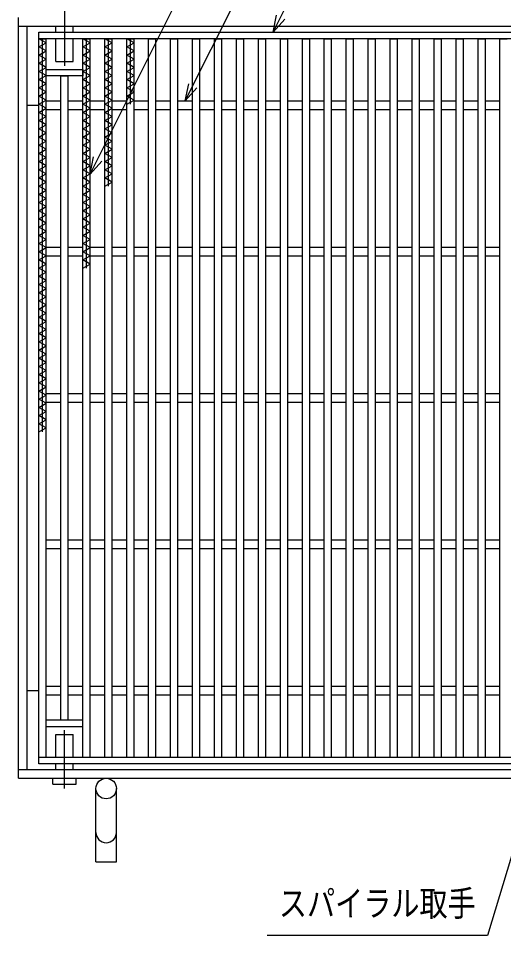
# Model space of a CAD drawing. Units: millimetres, scale not verified. Extents: x -1456 to 1389, y -1026 to 839.
# Drawn here: x -997 to -666, y -185 to 442 of the extents above; entities that cross this region are included whole.
import ezdxf
from ezdxf.enums import TextEntityAlignment as Align

# ---------------------------------------------------------------- set-up
doc = ezdxf.new("R2010")
doc.units = ezdxf.units.MM
doc.header["$LTSCALE"] = 8
doc.linetypes.add('LONG_DASHED_DOTTED', pattern=[15.25, 12, -1.5, 0.25, -1.5])
for name, color, linetype, lineweight in [('16', 3, 'Continuous', 25), ('19', 6, 'Continuous', 25), ('22', 4, 'Continuous', 25)]:
    doc.layers.add(name, color=color, linetype=linetype, lineweight=lineweight)
doc.styles.add('ＭＳ ゴシック', font='')
doc.styles.get('ＭＳ ゴシック').set_extended_font_data('MS Gothic')

msp = doc.modelspace()

# ---------------------------------------------------------------- linework, layer by layer
at = {"layer": '16'}
for p, q in [((-983, 432.525), (-483, 432.525)), ((-983, 428.025), (-983, 432.525)), ((-483, 428.025), (-983, 428.025)), ((-983, -62.975), (-983, 428.025)), ((-983, 428.025), (-978, 428.025)), ((-978, 425.225), (-983, 428.025)), ((-980.5, 159.225), (-980.5, 428.025)), ((-978, -62.975), (-978, 428.025)), ((-953, -62.975), (-953, 428.025)), ((-953, 428.025), (-948, 428.025)), ((-948, 425.225), (-953, 428.025)), ((-950.5, 271.225), (-950.5, 428.025)), ((-948, -62.975), (-948, 428.025)), ((-938, -62.975), (-938, 428.025)), ((-938, 428.025), (-933, 428.025)), ((-933, 425.225), (-938, 428.025)), ((-935.5, 327.225), (-935.5, 428.025)), ((-933, -62.975), (-933, 428.025)), ((-923, -62.975), (-923, 428.025)), ((-923, 428.025), (-918, 428.025)), ((-918, 425.225), (-923, 428.025)), ((-920.5, 383.225), (-920.5, 428.025)), ((-918, -62.975), (-918, 428.025)), ((-908, -62.975), (-908, 428.025)), ((-908, 428.025), (-903, 428.025)), ((-903, -62.975), (-903, 428.025)), ((-893, -62.975), (-893, 428.025)), ((-893, 428.025), (-888, 428.025)), ((-888, -62.975), (-888, 428.025)), ((-878, -62.975), (-878, 428.025)), ((-878, 428.025), (-873, 428.025)), ((-873, -62.975), (-873, 428.025)), ((-863, -62.975), (-863, 428.025)), ((-863, 428.025), (-858, 428.025)), ((-858, -62.975), (-858, 428.025)), ((-848, -62.975), (-848, 428.025)), ((-848, 428.025), (-843, 428.025)), ((-843, -62.975), (-843, 428.025)), ((-833, -62.975), (-833, 428.025)), ((-833, 428.025), (-828, 428.025)), ((-828, -62.975), (-828, 428.025)), ((-818, -62.975), (-818, 428.025)), ((-818, 428.025), (-813, 428.025)), ((-813, -62.975), (-813, 428.025)), ((-803, -62.975), (-803, 428.025)), ((-803, 428.025), (-798, 428.025)), ((-798, -62.975), (-798, 428.025)), ((-788, -62.975), (-788, 428.025)), ((-788, 428.025), (-783, 428.025)), ((-783, -62.975), (-783, 428.025)), ((-773, -62.975), (-773, 428.025)), ((-773, 428.025), (-768, 428.025)), ((-768, -62.975), (-768, 428.025)), ((-758, -62.975), (-758, 428.025)), ((-758, 428.025), (-753, 428.025)), ((-753, -62.975), (-753, 428.025)), ((-743, -62.975), (-743, 428.025)), ((-743, 428.025), (-738, 428.025)), ((-738, -62.975), (-738, 428.025)), ((-728, -62.975), (-728, 428.025)), ((-728, 428.025), (-723, 428.025)), ((-723, -62.975), (-723, 428.025)), ((-713, -62.975), (-713, 428.025)), ((-713, 428.025), (-708, 428.025)), ((-708, -62.975), (-708, 428.025)), ((-698, -62.975), (-698, 428.025)), ((-698, 428.025), (-693, 428.025)), ((-693, -62.975), (-693, 428.025)), ((-683, -62.975), (-683, 428.025)), ((-683, 428.025), (-678, 428.025)), ((-678, -62.975), (-678, 428.025)), ((-668, -62.975), (-668, 428.025)), ((-668, 428.025), (-663, 428.025)), ((-983, 422.425), (-978, 425.225)), ((-978, 419.625), (-983, 422.425)), ((-953, 422.425), (-948, 425.225)), ((-948, 419.625), (-953, 422.425)), ((-938, 422.425), (-933, 425.225)), ((-933, 419.625), (-938, 422.425)), ((-923, 422.425), (-918, 425.225)), ((-918, 419.625), (-923, 422.425)), ((-983, 416.825), (-978, 419.625)), ((-978, 414.025), (-983, 416.825)), ((-983, 411.225), (-978, 414.025)), ((-953, 416.825), (-948, 419.625)), ((-948, 414.025), (-953, 416.825)), ((-953, 411.225), (-948, 414.025)), ((-938, 416.825), (-933, 419.625)), ((-933, 414.025), (-938, 416.825)), ((-938, 411.225), (-933, 414.025)), ((-923, 416.825), (-918, 419.625)), ((-918, 414.025), (-923, 416.825)), ((-923, 411.225), (-918, 414.025)), ((-978, 408.425), (-983, 411.225)), ((-983, 405.625), (-978, 408.425)), ((-948, 408.425), (-953, 411.225)), ((-953, 405.625), (-948, 408.425)), ((-933, 408.425), (-938, 411.225)), ((-938, 405.625), (-933, 408.425)), ((-918, 408.425), (-923, 411.225)), ((-923, 405.625), (-918, 408.425)), ((-978, 402.825), (-983, 405.625)), ((-983, 400.025), (-978, 402.825)), ((-978, 407.025), (-953, 407.025)), ((-978, 402.525), (-978, 407.025)), ((-953, 402.525), (-978, 402.525)), ((-968, -37.475), (-968, 402.525)), ((-968, 402.525), (-963, 402.525)), ((-963, -37.475), (-963, 402.525)), ((-953, 407.025), (-953, 402.525)), ((-948, 402.825), (-953, 405.625)), ((-953, 400.025), (-948, 402.825)), ((-933, 402.825), (-938, 405.625)), ((-938, 400.025), (-933, 402.825)), ((-918, 402.825), (-923, 405.625)), ((-923, 400.025), (-918, 402.825)), ((-978, 397.225), (-983, 400.025)), ((-983, 394.425), (-978, 397.225)), ((-948, 397.225), (-953, 400.025)), ((-953, 394.425), (-948, 397.225)), ((-933, 397.225), (-938, 400.025)), ((-938, 394.425), (-933, 397.225)), ((-918, 397.225), (-923, 400.025)), ((-923, 394.425), (-918, 397.225)), ((-978, 391.625), (-983, 394.425)), ((-983, 388.825), (-978, 391.625)), ((-978, 386.025), (-983, 388.825)), ((-948, 391.625), (-953, 394.425)), ((-953, 388.825), (-948, 391.625)), ((-948, 386.025), (-953, 388.825)), ((-933, 391.625), (-938, 394.425)), ((-938, 388.825), (-933, 391.625)), ((-933, 386.025), (-938, 388.825)), ((-918, 391.625), (-923, 394.425)), ((-923, 388.825), (-918, 391.625)), ((-918, 386.025), (-923, 388.825)), ((-983, 383.225), (-978, 386.025)), ((-978, 380.425), (-983, 383.225)), ((-978, 385.525), (-968, 385.525)), ((-963, 385.525), (-953, 385.525)), ((-953, 383.225), (-948, 386.025)), ((-948, 380.425), (-953, 383.225)), ((-948, 385.525), (-938, 385.525)), ((-938, 383.225), (-933, 386.025)), ((-933, 380.425), (-938, 383.225)), ((-933, 385.525), (-923, 385.525)), ((-923, 383.225), (-918, 386.025)), ((-918, 385.525), (-908, 385.525)), ((-903, 385.525), (-893, 385.525)), ((-888, 385.525), (-878, 385.525)), ((-873, 385.525), (-863, 385.525)), ((-858, 385.525), (-848, 385.525)), ((-843, 385.525), (-833, 385.525)), ((-828, 385.525), (-818, 385.525)), ((-813, 385.525), (-803, 385.525)), ((-798, 385.525), (-788, 385.525)), ((-783, 385.525), (-773, 385.525)), ((-768, 385.525), (-758, 385.525)), ((-753, 385.525), (-743, 385.525)), ((-738, 385.525), (-728, 385.525)), ((-723, 385.525), (-713, 385.525)), ((-708, 385.525), (-698, 385.525)), ((-693, 385.525), (-683, 385.525)), ((-678, 385.525), (-668, 385.525)), ((-983, 377.625), (-978, 380.425)), ((-978, 374.825), (-983, 377.625)), ((-978, 379.525), (-968, 379.525)), ((-963, 379.525), (-953, 379.525)), ((-953, 377.625), (-948, 380.425)), ((-948, 374.825), (-953, 377.625)), ((-948, 379.525), (-938, 379.525)), ((-938, 377.625), (-933, 380.425)), ((-933, 374.825), (-938, 377.625)), ((-933, 379.525), (-923, 379.525)), ((-918, 379.525), (-908, 379.525)), ((-903, 379.525), (-893, 379.525)), ((-888, 379.525), (-878, 379.525)), ((-873, 379.525), (-863, 379.525)), ((-858, 379.525), (-848, 379.525)), ((-843, 379.525), (-833, 379.525)), ((-828, 379.525), (-818, 379.525)), ((-813, 379.525), (-803, 379.525)), ((-798, 379.525), (-788, 379.525)), ((-783, 379.525), (-773, 379.525)), ((-768, 379.525), (-758, 379.525)), ((-753, 379.525), (-743, 379.525)), ((-738, 379.525), (-728, 379.525)), ((-723, 379.525), (-713, 379.525)), ((-708, 379.525), (-698, 379.525)), ((-693, 379.525), (-683, 379.525)), ((-678, 379.525), (-668, 379.525)), ((-983, 372.025), (-978, 374.825)), ((-978, 369.225), (-983, 372.025)), ((-953, 372.025), (-948, 374.825)), ((-948, 369.225), (-953, 372.025)), ((-938, 372.025), (-933, 374.825)), ((-933, 369.225), (-938, 372.025)), ((-983, 366.425), (-978, 369.225)), ((-978, 363.625), (-983, 366.425)), ((-983, 360.825), (-978, 363.625)), ((-953, 366.425), (-948, 369.225)), ((-948, 363.625), (-953, 366.425)), ((-953, 360.825), (-948, 363.625)), ((-938, 366.425), (-933, 369.225)), ((-933, 363.625), (-938, 366.425)), ((-938, 360.825), (-933, 363.625)), ((-978, 358.025), (-983, 360.825)), ((-983, 355.225), (-978, 358.025)), ((-948, 358.025), (-953, 360.825)), ((-953, 355.225), (-948, 358.025)), ((-933, 358.025), (-938, 360.825)), ((-938, 355.225), (-933, 358.025)), ((-978, 352.425), (-983, 355.225)), ((-983, 349.625), (-978, 352.425)), ((-948, 352.425), (-953, 355.225)), ((-953, 349.625), (-948, 352.425)), ((-933, 352.425), (-938, 355.225)), ((-938, 349.625), (-933, 352.425)), ((-978, 346.825), (-983, 349.625)), ((-983, 344.025), (-978, 346.825)), ((-948, 346.825), (-953, 349.625)), ((-953, 344.025), (-948, 346.825)), ((-933, 346.825), (-938, 349.625)), ((-938, 344.025), (-933, 346.825)), ((-978, 341.225), (-983, 344.025)), ((-983, 338.425), (-978, 341.225)), ((-948, 341.225), (-953, 344.025)), ((-953, 338.425), (-948, 341.225)), ((-933, 341.225), (-938, 344.025)), ((-938, 338.425), (-933, 341.225)), ((-978, 335.625), (-983, 338.425)), ((-983, 332.825), (-978, 335.625)), ((-978, 330.025), (-983, 332.825)), ((-948, 335.625), (-953, 338.425)), ((-953, 332.825), (-948, 335.625)), ((-948, 330.025), (-953, 332.825)), ((-933, 335.625), (-938, 338.425)), ((-938, 332.825), (-933, 335.625)), ((-933, 330.025), (-938, 332.825)), ((-983, 327.225), (-978, 330.025)), ((-978, 324.425), (-983, 327.225)), ((-953, 327.225), (-948, 330.025)), ((-948, 324.425), (-953, 327.225)), ((-938, 327.225), (-933, 330.025)), ((-983, 321.625), (-978, 324.425)), ((-978, 318.825), (-983, 321.625)), ((-953, 321.625), (-948, 324.425)), ((-948, 318.825), (-953, 321.625)), ((-983, 316.025), (-978, 318.825)), ((-978, 313.225), (-983, 316.025)), ((-953, 316.025), (-948, 318.825)), ((-948, 313.225), (-953, 316.025)), ((-983, 310.425), (-978, 313.225)), ((-978, 307.625), (-983, 310.425)), ((-983, 304.825), (-978, 307.625)), ((-953, 310.425), (-948, 313.225)), ((-948, 307.625), (-953, 310.425)), ((-953, 304.825), (-948, 307.625)), ((-978, 302.025), (-983, 304.825)), ((-983, 299.225), (-978, 302.025)), ((-948, 302.025), (-953, 304.825)), ((-953, 299.225), (-948, 302.025)), ((-978, 296.425), (-983, 299.225)), ((-983, 293.625), (-978, 296.425)), ((-948, 296.425), (-953, 299.225)), ((-953, 293.625), (-948, 296.425)), ((-978, 290.825), (-983, 293.625)), ((-983, 288.025), (-978, 290.825)), ((-948, 290.825), (-953, 293.625)), ((-953, 288.025), (-948, 290.825)), ((-978, 285.225), (-983, 288.025)), ((-983, 282.425), (-978, 285.225)), ((-978, 279.625), (-983, 282.425)), ((-978, 285.525), (-968, 285.525)), ((-963, 285.525), (-953, 285.525)), ((-948, 285.225), (-953, 288.025)), ((-953, 282.425), (-948, 285.225)), ((-948, 279.625), (-953, 282.425)), ((-948, 285.525), (-938, 285.525)), ((-933, 285.525), (-923, 285.525)), ((-918, 285.525), (-908, 285.525)), ((-903, 285.525), (-893, 285.525)), ((-888, 285.525), (-878, 285.525)), ((-873, 285.525), (-863, 285.525)), ((-858, 285.525), (-848, 285.525)), ((-843, 285.525), (-833, 285.525)), ((-828, 285.525), (-818, 285.525)), ((-813, 285.525), (-803, 285.525)), ((-798, 285.525), (-788, 285.525)), ((-783, 285.525), (-773, 285.525)), ((-768, 285.525), (-758, 285.525)), ((-753, 285.525), (-743, 285.525)), ((-738, 285.525), (-728, 285.525)), ((-723, 285.525), (-713, 285.525)), ((-708, 285.525), (-698, 285.525)), ((-693, 285.525), (-683, 285.525)), ((-678, 285.525), (-668, 285.525)), ((-983, 276.825), (-978, 279.625)), ((-978, 274.025), (-983, 276.825)), ((-978, 279.525), (-968, 279.525)), ((-963, 279.525), (-953, 279.525)), ((-953, 276.825), (-948, 279.625)), ((-948, 274.025), (-953, 276.825)), ((-948, 279.525), (-938, 279.525)), ((-933, 279.525), (-923, 279.525)), ((-918, 279.525), (-908, 279.525)), ((-903, 279.525), (-893, 279.525)), ((-888, 279.525), (-878, 279.525)), ((-873, 279.525), (-863, 279.525)), ((-858, 279.525), (-848, 279.525)), ((-843, 279.525), (-833, 279.525)), ((-828, 279.525), (-818, 279.525)), ((-813, 279.525), (-803, 279.525)), ((-798, 279.525), (-788, 279.525)), ((-783, 279.525), (-773, 279.525)), ((-768, 279.525), (-758, 279.525)), ((-753, 279.525), (-743, 279.525)), ((-738, 279.525), (-728, 279.525)), ((-723, 279.525), (-713, 279.525)), ((-708, 279.525), (-698, 279.525)), ((-693, 279.525), (-683, 279.525)), ((-678, 279.525), (-668, 279.525)), ((-983, 271.225), (-978, 274.025)), ((-978, 268.425), (-983, 271.225)), ((-953, 271.225), (-948, 274.025)), ((-983, 265.625), (-978, 268.425)), ((-978, 262.825), (-983, 265.625)), ((-983, 260.025), (-978, 262.825)), ((-978, 257.225), (-983, 260.025)), ((-983, 254.425), (-978, 257.225)), ((-978, 251.625), (-983, 254.425)), ((-983, 248.825), (-978, 251.625)), ((-978, 246.025), (-983, 248.825)), ((-983, 243.225), (-978, 246.025)), ((-978, 240.425), (-983, 243.225)), ((-983, 237.625), (-978, 240.425)), ((-978, 234.825), (-983, 237.625)), ((-983, 232.025), (-978, 234.825)), ((-978, 229.225), (-983, 232.025)), ((-983, 226.425), (-978, 229.225)), ((-978, 223.625), (-983, 226.425)), ((-983, 220.825), (-978, 223.625)), ((-978, 218.025), (-983, 220.825)), ((-983, 215.225), (-978, 218.025)), ((-978, 212.425), (-983, 215.225)), ((-983, 209.625), (-978, 212.425)), ((-978, 206.825), (-983, 209.625)), ((-983, 204.025), (-978, 206.825)), ((-978, 201.225), (-983, 204.025)), ((-983, 198.425), (-978, 201.225)), ((-978, 195.625), (-983, 198.425)), ((-983, 192.825), (-978, 195.625)), ((-978, 190.025), (-983, 192.825)), ((-983, 187.225), (-978, 190.025)), ((-978, 184.425), (-983, 187.225)), ((-983, 181.625), (-978, 184.425)), ((-978, 185.525), (-968, 185.525)), ((-963, 185.525), (-953, 185.525)), ((-948, 185.525), (-938, 185.525)), ((-933, 185.525), (-923, 185.525)), ((-918, 185.525), (-908, 185.525)), ((-903, 185.525), (-893, 185.525)), ((-888, 185.525), (-878, 185.525)), ((-873, 185.525), (-863, 185.525)), ((-858, 185.525), (-848, 185.525)), ((-843, 185.525), (-833, 185.525)), ((-828, 185.525), (-818, 185.525)), ((-813, 185.525), (-803, 185.525)), ((-798, 185.525), (-788, 185.525)), ((-783, 185.525), (-773, 185.525)), ((-768, 185.525), (-758, 185.525)), ((-753, 185.525), (-743, 185.525)), ((-738, 185.525), (-728, 185.525)), ((-723, 185.525), (-713, 185.525)), ((-708, 185.525), (-698, 185.525)), ((-693, 185.525), (-683, 185.525)), ((-678, 185.525), (-668, 185.525)), ((-978, 178.825), (-983, 181.625)), ((-983, 176.025), (-978, 178.825)), ((-978, 173.225), (-983, 176.025)), ((-978, 179.525), (-968, 179.525)), ((-963, 179.525), (-953, 179.525)), ((-948, 179.525), (-938, 179.525)), ((-933, 179.525), (-923, 179.525)), ((-918, 179.525), (-908, 179.525)), ((-903, 179.525), (-893, 179.525)), ((-888, 179.525), (-878, 179.525)), ((-873, 179.525), (-863, 179.525)), ((-858, 179.525), (-848, 179.525)), ((-843, 179.525), (-833, 179.525)), ((-828, 179.525), (-818, 179.525)), ((-813, 179.525), (-803, 179.525)), ((-798, 179.525), (-788, 179.525)), ((-783, 179.525), (-773, 179.525)), ((-768, 179.525), (-758, 179.525)), ((-753, 179.525), (-743, 179.525)), ((-738, 179.525), (-728, 179.525)), ((-723, 179.525), (-713, 179.525)), ((-708, 179.525), (-698, 179.525)), ((-693, 179.525), (-683, 179.525)), ((-678, 179.525), (-668, 179.525)), ((-983, 170.425), (-978, 173.225)), ((-978, 167.625), (-983, 170.425)), ((-983, 164.825), (-978, 167.625)), ((-978, 162.025), (-983, 164.825)), ((-983, 159.225), (-978, 162.025)), ((-978, 85.525), (-968, 85.525)), ((-963, 85.525), (-953, 85.525)), ((-948, 85.525), (-938, 85.525)), ((-933, 85.525), (-923, 85.525)), ((-918, 85.525), (-908, 85.525)), ((-903, 85.525), (-893, 85.525)), ((-888, 85.525), (-878, 85.525)), ((-873, 85.525), (-863, 85.525)), ((-858, 85.525), (-848, 85.525)), ((-843, 85.525), (-833, 85.525)), ((-828, 85.525), (-818, 85.525)), ((-813, 85.525), (-803, 85.525)), ((-798, 85.525), (-788, 85.525)), ((-783, 85.525), (-773, 85.525)), ((-768, 85.525), (-758, 85.525)), ((-753, 85.525), (-743, 85.525)), ((-738, 85.525), (-728, 85.525)), ((-723, 85.525), (-713, 85.525)), ((-708, 85.525), (-698, 85.525)), ((-693, 85.525), (-683, 85.525)), ((-678, 85.525), (-668, 85.525)), ((-978, 79.525), (-968, 79.525)), ((-963, 79.525), (-953, 79.525)), ((-948, 79.525), (-938, 79.525)), ((-933, 79.525), (-923, 79.525)), ((-918, 79.525), (-908, 79.525)), ((-903, 79.525), (-893, 79.525)), ((-888, 79.525), (-878, 79.525)), ((-873, 79.525), (-863, 79.525)), ((-858, 79.525), (-848, 79.525)), ((-843, 79.525), (-833, 79.525)), ((-828, 79.525), (-818, 79.525)), ((-813, 79.525), (-803, 79.525)), ((-798, 79.525), (-788, 79.525)), ((-783, 79.525), (-773, 79.525)), ((-768, 79.525), (-758, 79.525)), ((-753, 79.525), (-743, 79.525)), ((-738, 79.525), (-728, 79.525)), ((-723, 79.525), (-713, 79.525)), ((-708, 79.525), (-698, 79.525)), ((-693, 79.525), (-683, 79.525)), ((-678, 79.525), (-668, 79.525)), ((-978, -14.475), (-968, -14.475)), ((-963, -14.475), (-953, -14.475)), ((-948, -14.475), (-938, -14.475)), ((-933, -14.475), (-923, -14.475)), ((-918, -14.475), (-908, -14.475)), ((-903, -14.475), (-893, -14.475)), ((-888, -14.475), (-878, -14.475)), ((-873, -14.475), (-863, -14.475)), ((-858, -14.475), (-848, -14.475)), ((-843, -14.475), (-833, -14.475)), ((-828, -14.475), (-818, -14.475)), ((-813, -14.475), (-803, -14.475)), ((-798, -14.475), (-788, -14.475)), ((-783, -14.475), (-773, -14.475)), ((-768, -14.475), (-758, -14.475)), ((-753, -14.475), (-743, -14.475)), ((-738, -14.475), (-728, -14.475)), ((-723, -14.475), (-713, -14.475)), ((-708, -14.475), (-698, -14.475)), ((-693, -14.475), (-683, -14.475)), ((-678, -14.475), (-668, -14.475)), ((-978, -20.475), (-968, -20.475)), ((-963, -20.475), (-953, -20.475)), ((-948, -20.475), (-938, -20.475)), ((-933, -20.475), (-923, -20.475)), ((-918, -20.475), (-908, -20.475)), ((-903, -20.475), (-893, -20.475)), ((-888, -20.475), (-878, -20.475)), ((-873, -20.475), (-863, -20.475)), ((-858, -20.475), (-848, -20.475)), ((-843, -20.475), (-833, -20.475)), ((-828, -20.475), (-818, -20.475)), ((-813, -20.475), (-803, -20.475)), ((-798, -20.475), (-788, -20.475)), ((-783, -20.475), (-773, -20.475)), ((-768, -20.475), (-758, -20.475)), ((-753, -20.475), (-743, -20.475)), ((-738, -20.475), (-728, -20.475)), ((-723, -20.475), (-713, -20.475)), ((-708, -20.475), (-698, -20.475)), ((-693, -20.475), (-683, -20.475)), ((-678, -20.475), (-668, -20.475)), ((-978, -37.475), (-953, -37.475)), ((-978, -41.975), (-978, -37.475)), ((-968, -37.475), (-963, -37.475)), ((-953, -41.975), (-953, -37.475)), ((-978, -41.975), (-953, -41.975)), ((-983, -62.975), (-483, -62.975)), ((-983, -67.475), (-983, -62.975)), ((-983, -62.975), (-978, -62.975)), ((-483, -67.475), (-983, -67.475)), ((-953, -62.975), (-948, -62.975)), ((-938, -62.975), (-933, -62.975)), ((-923, -62.975), (-918, -62.975)), ((-908, -62.975), (-903, -62.975)), ((-893, -62.975), (-888, -62.975)), ((-878, -62.975), (-873, -62.975)), ((-863, -62.975), (-858, -62.975)), ((-848, -62.975), (-843, -62.975)), ((-833, -62.975), (-828, -62.975)), ((-818, -62.975), (-813, -62.975)), ((-803, -62.975), (-798, -62.975)), ((-788, -62.975), (-783, -62.975)), ((-773, -62.975), (-768, -62.975)), ((-758, -62.975), (-753, -62.975)), ((-743, -62.975), (-738, -62.975)), ((-728, -62.975), (-723, -62.975)), ((-713, -62.975), (-708, -62.975)), ((-698, -62.975), (-693, -62.975)), ((-683, -62.975), (-678, -62.975)), ((-668, -62.975), (-663, -62.975))]:
    msp.add_line(p, q, dxfattribs=at)
at = {"layer": '19', "linetype": 'LONG_DASHED_DOTTED'}
for p, q in [((-965.5, 477.525), (-965.5, 409.525)), ((-965.5, -84.475), (-965.5, -44.475))]:
    msp.add_line(p, q, dxfattribs=at)
at = {"layer": '19'}
for p, q in [((-997, -77.475), (-997, 442.525)), ((-997, 436.525), (-469, 436.525)), ((-991, -71.475), (-991, 436.525)), ((-971.5, 432.525), (-971.5, 436.525)), ((-959.5, 432.525), (-959.5, 436.525)), ((-971.5, 412.525), (-971.5, 428.025)), ((-959.5, 412.525), (-959.5, 428.025)), ((-971.5, 412.525), (-959.5, 412.525)), ((-991, 382.525), (-983, 382.525)), ((-991, -17.475), (-983, -17.475)), ((-971.5, -62.975), (-971.5, -47.475)), ((-971.5, -47.475), (-959.5, -47.475)), ((-959.5, -62.975), (-959.5, -47.475)), ((-971.5, -71.475), (-971.5, -67.475)), ((-959.5, -71.475), (-959.5, -67.475)), ((-997, -71.475), (-469, -71.475)), ((-997, -77.475), (-469, -77.475)), ((-973.5, -81.475), (-973.5, -77.475)), ((-973.5, -81.475), (-957.5, -81.475)), ((-957.5, -81.475), (-957.5, -77.475)), ((-944, -134.475), (-944, -84.475)), ((-930, -134.475), (-930, -84.475)), ((-944, -134.475), (-930, -134.475))]:
    msp.add_line(p, q, dxfattribs=at)
msp.add_circle((-937, -84.475), 7, dxfattribs=at)
msp.add_arc((-937, -114.475), 7, 180, 0, dxfattribs=at)
at = {"layer": '22'}
for p, q in [((-948, 335.525), (-785.25, 661.025)), ((-883, 385.525), (-762.75, 626.025)), ((-823, 432.525), (-745.25, 588.025)), ((-823, 432.525), (-820.6, 444.205)), ((-823, 432.525), (-815, 441.325)), ((-883, 385.525), (-880.6, 397.205)), ((-883, 385.525), (-875, 394.325)), ((-948, 335.525), (-945.6, 347.205)), ((-948, 335.525), (-940, 344.325))]:
    msp.add_line(p, q, dxfattribs=at)
msp.add_lwpolyline([(-574, 153.827), (-676.639, -184.993), (-827.039, -184.993)], dxfattribs=at)

# ---------------------------------------------------------------- texts
at = {"layer": '22', "style": 'ＭＳ ゴシック', "width": 0.8}
msp.add_text('スパイラル取手', height=17.6, dxfattribs=at).set_placement((-819.039, -176.993), align=Align.BOTTOM_LEFT)

doc.saveas('drawing.dxf')
